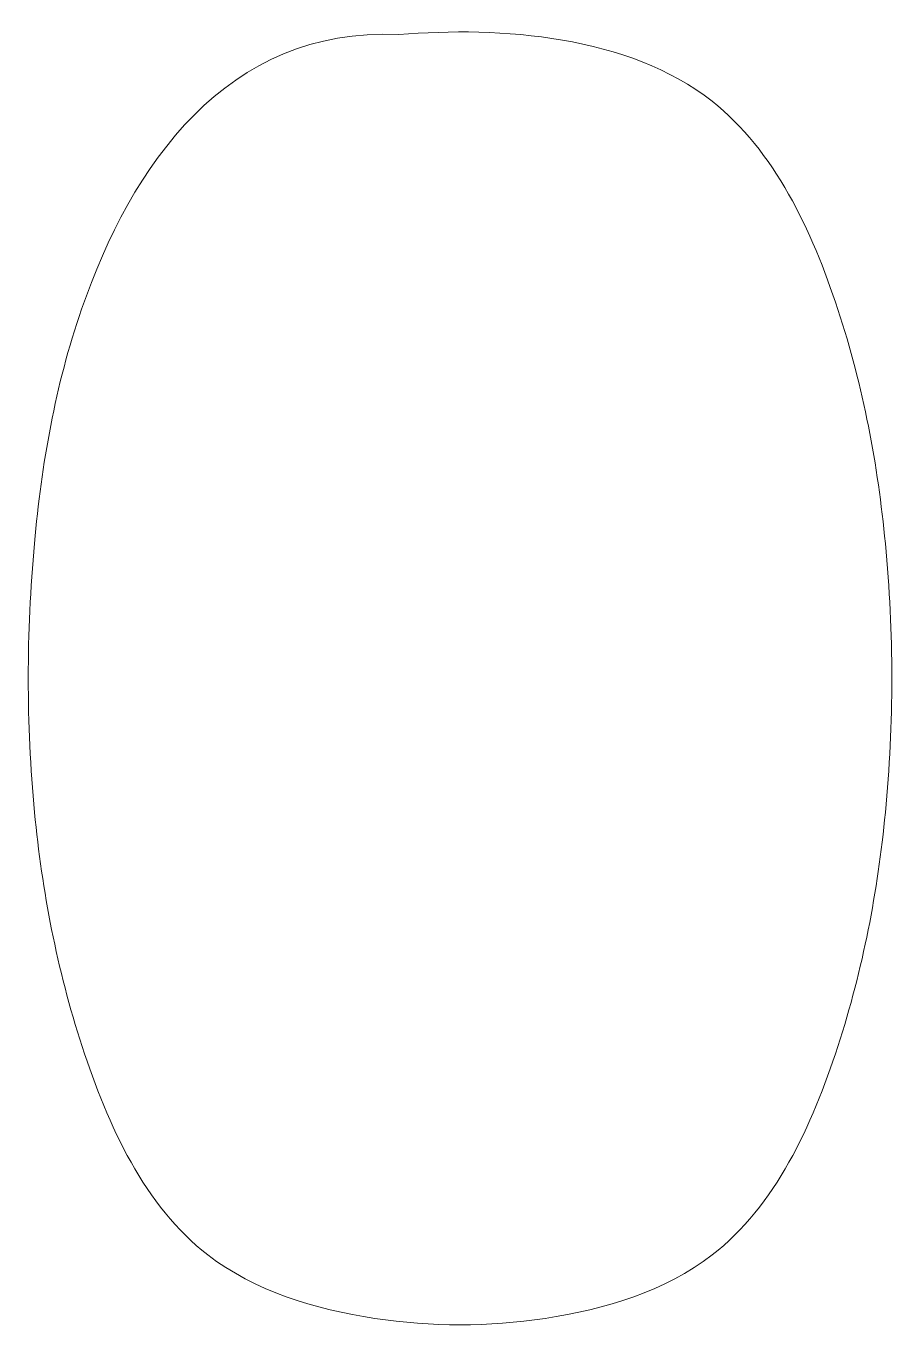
# Model space of a CAD drawing. Extents: x 366038.74 to 366045.18, y 3209.63 to 3219.28.
import ezdxf

# ---------------------------------------------------------------- set-up
doc = ezdxf.new("R2010")
doc.units = 0
doc.layers.add('2', color=7, linetype='Continuous')

msp = doc.modelspace()

# ---------------------------------------------------------------- linework, layer by layer
at = {"layer": '2', "color": 2, "lineweight": 0}
msp.add_open_spline([(366041.506, 3219.214), (366040.2279, 3219.2754), (366039.1403, 3217.6856), (366038.7448, 3215.3753), (366038.7387, 3213.5045), (366039.0778, 3211.7096), (366039.825, 3210.0821), (366041.3119, 3209.6279), (366042.6093, 3209.6279), (366044.0962, 3210.082), (366044.8437, 3211.7099), (366045.1811, 3213.5029), (366045.18, 3215.3794), (366044.8477, 3217.1745), (366043.918, 3219.1549), (366042.2631, 3219.2781), (366041.506, 3219.214)], degree=3, knots=[0, 0, 0, 0, 0.126431, 0.194322, 0.270876, 0.338767, 0.407599, 0.458456, 0.506742, 0.557598, 0.626431, 0.694322, 0.770876, 0.838767, 0.907599, 1, 1, 1, 1], dxfattribs=at)

doc.saveas('drawing.dxf')
